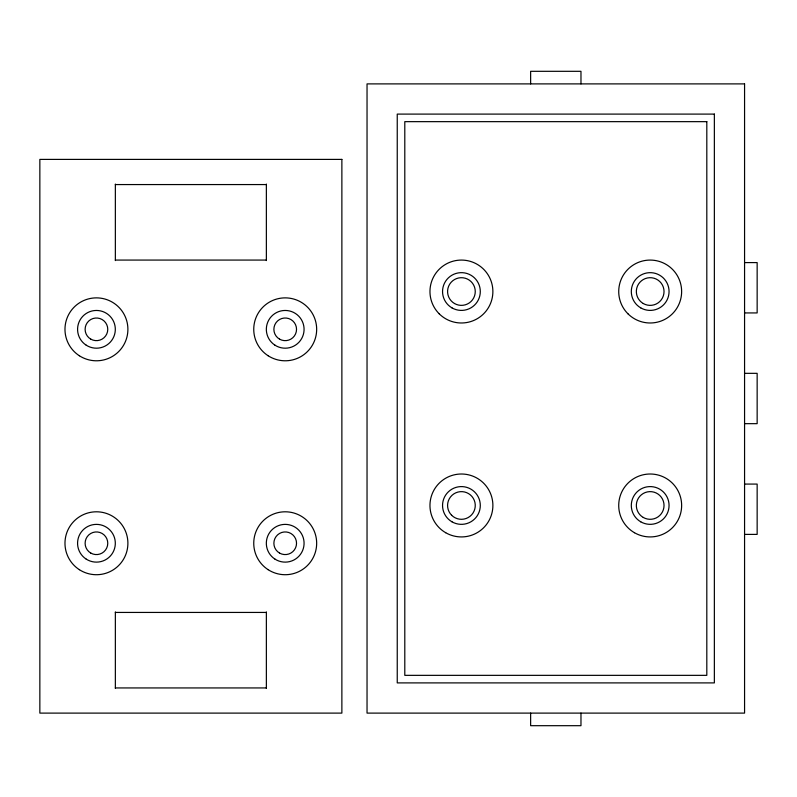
<?xml version="1.0" encoding="UTF-8"?>
<svg xmlns="http://www.w3.org/2000/svg" width="797" height="797" viewBox="0 0 797 797"><rect width="100%" height="100%" fill="white"/><g stroke="black" fill="none" stroke-linecap="round" stroke-linejoin="round"><path stroke-width="1.2" d="M115.356 184.565L266.367 184.565M115.356 260.071L266.367 260.071M744.567 262.592L757.15 262.592L757.15 312.932L744.567 312.932M744.567 373.335L757.15 373.335L757.15 423.665L744.567 423.665M744.567 484.078L757.15 484.078L757.15 534.398L744.567 534.398M115.356 612.435L266.367 612.435M115.356 687.941L266.367 687.941M580.973 83.894L580.973 71.312L530.633 71.312L530.633 83.894M580.973 713.106L580.973 725.688L530.633 725.688L530.633 713.106M266.367 184.077L266.367 260.569M266.367 611.937L266.367 688.429M115.356 184.077L115.356 260.569M115.356 611.937L115.356 688.429M744.567 83.894L367.038 83.894L367.038 713.106L744.567 713.106L744.567 83.894M714.361 114.101L397.245 114.101L397.245 682.899L714.361 682.899L714.361 114.101M706.809 121.652L404.796 121.652L404.796 675.348L706.809 675.348L706.809 121.652M341.873 159.4L39.85 159.4L39.85 713.106L341.873 713.106L341.873 159.4M439.177 313.779A31.462 31.462 0 0 0 491.809 299.672A31.462 31.462 0 0 0 453.274 261.147A31.462 31.462 0 0 0 439.177 313.779M451.979 307.881A18.879 18.879 0 0 0 480.302 291.533A18.879 18.879 0 0 0 451.979 275.184A18.879 18.879 0 0 0 451.979 307.881M454.499 303.518A13.838 13.838 0 0 0 475.261 291.533A13.838 13.838 0 0 0 454.499 279.548A13.838 13.838 0 0 0 454.499 303.518M445.692 532.715A31.462 31.462 0 0 0 492.885 505.467A31.462 31.462 0 0 0 445.692 478.22A31.462 31.462 0 0 0 445.692 532.715M451.979 521.816A18.879 18.879 0 0 0 480.302 505.467A18.879 18.879 0 0 0 451.979 489.119A18.879 18.879 0 0 0 451.979 521.816M451.63 515.251A13.838 13.838 0 0 0 474.793 509.044A13.838 13.838 0 0 0 457.837 492.098A13.838 13.838 0 0 0 451.63 515.251M634.452 532.715A31.462 31.462 0 0 0 681.644 505.467A31.462 31.462 0 0 0 634.452 478.22A31.462 31.462 0 0 0 634.452 532.715M640.748 521.816A18.879 18.879 0 0 0 669.062 505.467A18.879 18.879 0 0 0 640.748 489.119A18.879 18.879 0 0 0 640.748 521.816M643.259 517.452A13.838 13.838 0 0 0 664.031 505.467A13.838 13.838 0 0 0 643.259 493.482A13.838 13.838 0 0 0 643.259 517.452M627.936 313.779A31.462 31.462 0 0 0 680.568 299.672A31.462 31.462 0 0 0 642.043 261.147A31.462 31.462 0 0 0 627.936 313.779M640.748 307.881A18.879 18.879 0 0 0 669.062 291.533A18.879 18.879 0 0 0 640.748 275.184A18.879 18.879 0 0 0 640.748 307.881M643.259 303.518A13.838 13.838 0 0 0 664.031 291.533A13.838 13.838 0 0 0 643.259 279.548A13.838 13.838 0 0 0 643.259 303.518M90.778 339.133A11.327 11.327 0 0 0 107.764 329.33A11.327 11.327 0 0 0 90.778 319.517A11.327 11.327 0 0 0 90.778 339.133M86.206 345.181A18.879 18.879 0 0 0 115.296 330.267A18.879 18.879 0 0 0 87.829 312.534A18.879 18.879 0 0 0 86.206 345.181M79.371 355.761A31.462 31.462 0 0 0 127.859 330.885A31.462 31.462 0 0 0 82.081 301.336A31.462 31.462 0 0 0 79.371 355.761M90.778 553.068A11.327 11.327 0 0 0 107.764 543.255A11.327 11.327 0 0 0 90.778 533.452A11.327 11.327 0 0 0 90.778 553.068M86.206 559.115A18.879 18.879 0 0 0 115.296 544.192A18.879 18.879 0 0 0 87.829 526.458A18.879 18.879 0 0 0 86.206 559.115M79.371 569.686A31.462 31.462 0 0 0 127.859 544.819A31.462 31.462 0 0 0 82.081 515.26A31.462 31.462 0 0 0 79.371 569.686M279.538 553.068A11.327 11.327 0 0 0 296.534 543.255A11.327 11.327 0 0 0 279.538 533.452A11.327 11.327 0 0 0 279.538 553.068M274.965 559.115A18.879 18.879 0 0 0 304.055 544.192A18.879 18.879 0 0 0 276.589 526.458A18.879 18.879 0 0 0 274.965 559.115M268.141 569.686A31.462 31.462 0 0 0 316.628 544.819A31.462 31.462 0 0 0 270.85 515.26A31.462 31.462 0 0 0 268.141 569.686M279.538 339.133A11.327 11.327 0 0 0 296.534 329.33A11.327 11.327 0 0 0 279.538 319.517A11.327 11.327 0 0 0 279.538 339.133M274.965 345.181A18.879 18.879 0 0 0 304.055 330.267A18.879 18.879 0 0 0 276.589 312.534A18.879 18.879 0 0 0 274.965 345.181M268.141 355.761A31.462 31.462 0 0 0 316.628 330.885A31.462 31.462 0 0 0 270.85 301.336A31.462 31.462 0 0 0 268.141 355.761"/></g></svg>
